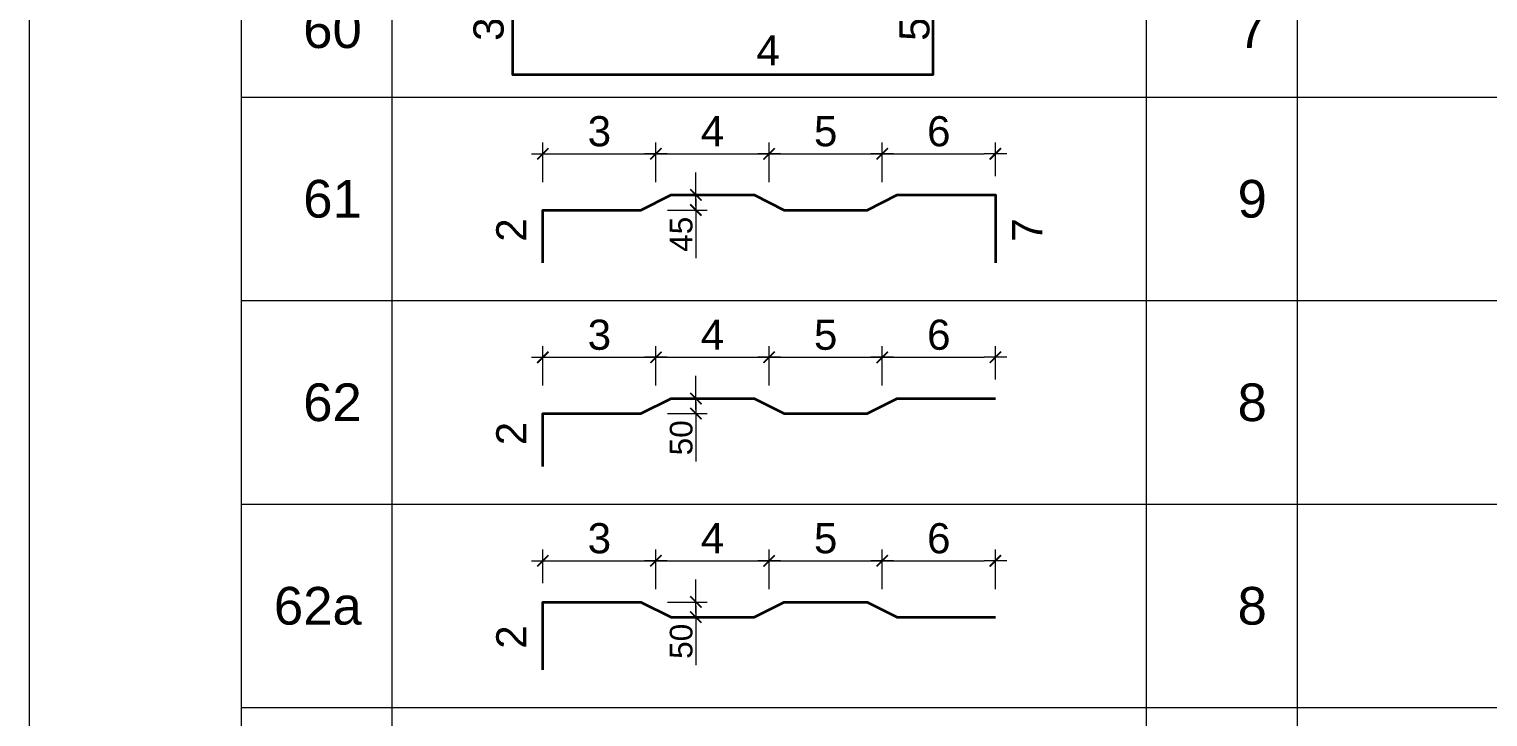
# Model space of a CAD drawing. Header units: millimetres. Extents: x -186788 to 266101, y -9748 to 236614.
# Drawn here: x -95432 to -90597, y 196128 to 198409 of the extents above; entities that cross this region are included whole.
import ezdxf
from ezdxf.enums import TextEntityAlignment as Align

# ---------------------------------------------------------------- set-up
doc = ezdxf.new("R2010")
doc.units = ezdxf.units.MM
doc.header["$MEASUREMENT"] = 0
doc.header["$PDMODE"] = 1
for name, color, linetype, lineweight in [('kata_net khung', 3, 'Continuous', 20), ('kata_text', 7, 'Continuous', 30), ('kata_thep chu', 1, 'Continuous', 35), ('NDC_S_DIM', 1, 'Continuous', 15), ('NDC_S_VN TEXT', 7, 'Continuous', 20)]:
    doc.layers.add(name, color=color, linetype=linetype, lineweight=lineweight)
doc.styles.add('ARIAL', font='arial.ttf', dxfattribs={"width": 0.8})
doc.styles.add('kata_text', font='arial.ttf', dxfattribs={"width": 0.8})
doc.dimstyles.new('kata_dim_50', dxfattribs={"dimscale": 50, "dimtxt": 2.5, "dimasz": 1.5, "dimexe": 1.5, "dimexo": 2.5, "dimtad": 1, "dimdec": 0, "dimzin": 0, "dimdsep": 46, "dimtxsty": 'kata_text', "dimblk": 'kata_block_ArchTick', "dimcen": 0.09, "dimdle": 1.2, "dimclrd": 8, "dimclre": 8, "dimclrt": 3, "dimadec": 0, "dimazin": 0, "dimtfac": 1, "dimtdec": 0, "dimtix": 1, "dimtofl": 0, "dimtmove": 0, "dimatfit": 3, "dimfxl": 0, "dimtolj": 1, "dimtzin": 0, "dimarcsym": 0})

# ---------------------------------------------------------------- blocks, each defined once
blk = doc.blocks.new('dang60')
at = {"layer": 'kata_net khung'}
for p, q in [((0, 0), (0, -900)), ((1405.3, 0), (1405.3, -900)), ((2405.3, 0), (2405.3, -900)), ((7405.3, 0), (7405.3, -900)), ((8405.3, 0), (8405.3, -900)), ((1405.3, -900), (17405.3, -900))]:
    blk.add_line(p, q, dxfattribs=at)
at = {"layer": 'kata_thep chu'}
blk.add_lwpolyline([(3955.3, -150), (3205.3, -150), (3205.3, -750), (5993.2, -750), (5993.2, -150), (7009.9, -150)], dxfattribs=at)
at = {"layer": 'kata_text', "style": 'kata_text'}
blk.add_attdef('003', text='', height=200, rotation=90, dxfattribs=at).set_placement((3205.3, -450), align=Align.BOTTOM_CENTER)
for tag, p in [('002', (3355.3, -225)), ('006', (6318.8, -225))]:
    blk.add_attdef(tag, text='', height=200, dxfattribs=at).set_placement(p, align=Align.TOP_LEFT)
blk.add_attdef('005', text='', height=200, rotation=90, dxfattribs=at).set_placement((5768.2, -450), align=Align.TOP_CENTER)
for tag, p in [('001', (2205.3, -450)), ('007', (8205.3, -450)), ('008', (10205.3, -450)), ('009', (11205.3, -450)), ('010', (12205.3, -450)), ('011', (13205.3, -449.7)), ('012', (15205.3, -450)), ('013', (17205.3, -450))]:
    blk.add_attdef(tag, text='', height=250, dxfattribs=at).set_placement(p, align=Align.MIDDLE_RIGHT)
blk.add_attdef('004', text='', height=200, dxfattribs=at).set_placement((4899.2, -750), align=Align.BOTTOM_CENTER)
blk = doc.blocks.new('kata_block_ArchTick')
at = {"color": 8}
blk.add_line((1, 0), (-1, 0), dxfattribs=at)
at = {"color": 8, "const_width": 0.15}
blk.add_lwpolyline([(-0.5, -0.5), (0.5, 0.5)], dxfattribs=at)
blk = doc.blocks.new('*D162')
at = {"color": 8, "lineweight": -2, "transparency": 16777216}
for p, q in [((3405.3, -564.3), (3405.3, -301.8)), ((3480.3, -376.8), (4080.3, -376.8)), ((4155.3, -564.3), (4155.3, -301.8))]:
    blk.add_line(p, q, dxfattribs=at)
at = {"layer": 'Defpoints', "color": 0, "transparency": 16777216}
for p in [(4155.3, -376.8), (3405.3, -750), (4155.3, -700)]:
    blk.add_point(p, dxfattribs=at)
at = {"color": 8, "lineweight": -2, "transparency": 16777216, "xscale": 75, "yscale": 75, "zscale": 75, "rotation": 180}
blk.add_blockref('kata_block_ArchTick', (3405.3, -376.8), dxfattribs=at)
at = {"color": 8, "lineweight": -2, "transparency": 16777216, "xscale": 75, "yscale": 75, "zscale": 75}
blk.add_blockref('kata_block_ArchTick', (4155.3, -376.8), dxfattribs=at)
blk = doc.blocks.new('*D163')
at = {"color": 8, "lineweight": -2, "transparency": 16777216}
for p, q in [((4155.3, -564.3), (4155.3, -301.8)), ((4230.3, -376.8), (4830.3, -376.8)), ((4905.3, -564.3), (4905.3, -301.8))]:
    blk.add_line(p, q, dxfattribs=at)
at = {"layer": 'Defpoints', "color": 0, "transparency": 16777216}
for p in [(4905.3, -376.8), (4155.3, -700), (4905.3, -700)]:
    blk.add_point(p, dxfattribs=at)
at = {"color": 8, "lineweight": -2, "transparency": 16777216, "xscale": 75, "yscale": 75, "zscale": 75, "rotation": 180}
blk.add_blockref('kata_block_ArchTick', (4155.3, -376.8), dxfattribs=at)
at = {"color": 8, "lineweight": -2, "transparency": 16777216, "xscale": 75, "yscale": 75, "zscale": 75}
blk.add_blockref('kata_block_ArchTick', (4905.3, -376.8), dxfattribs=at)
blk = doc.blocks.new('*D164')
at = {"color": 8, "lineweight": -2, "transparency": 16777216}
for p, q in [((4905.3, -564.3), (4905.3, -301.8)), ((4980.3, -376.8), (5580.3, -376.8)), ((5655.3, -564.3), (5655.3, -301.8))]:
    blk.add_line(p, q, dxfattribs=at)
at = {"layer": 'Defpoints', "color": 0, "transparency": 16777216}
for p in [(5655.3, -376.8), (4905.3, -700), (5655.3, -700)]:
    blk.add_point(p, dxfattribs=at)
at = {"color": 8, "lineweight": -2, "transparency": 16777216, "xscale": 75, "yscale": 75, "zscale": 75, "rotation": 180}
blk.add_blockref('kata_block_ArchTick', (4905.3, -376.8), dxfattribs=at)
at = {"color": 8, "lineweight": -2, "transparency": 16777216, "xscale": 75, "yscale": 75, "zscale": 75}
blk.add_blockref('kata_block_ArchTick', (5655.3, -376.8), dxfattribs=at)
blk = doc.blocks.new('*D165')
at = {"color": 8, "lineweight": -2, "transparency": 16777216}
for p, q in [((5655.3, -564.3), (5655.3, -301.8)), ((5730.3, -376.8), (6330.3, -376.8)), ((6405.3, -525), (6405.3, -301.8))]:
    blk.add_line(p, q, dxfattribs=at)
at = {"layer": 'Defpoints', "color": 0, "transparency": 16777216}
for p in [(6405.3, -376.8), (6405.3, -650), (5655.3, -700)]:
    blk.add_point(p, dxfattribs=at)
at = {"color": 8, "lineweight": -2, "transparency": 16777216, "xscale": 75, "yscale": 75, "zscale": 75, "rotation": 180}
blk.add_blockref('kata_block_ArchTick', (5655.3, -376.8), dxfattribs=at)
at = {"color": 8, "lineweight": -2, "transparency": 16777216, "xscale": 75, "yscale": 75, "zscale": 75}
blk.add_blockref('kata_block_ArchTick', (6405.3, -376.8), dxfattribs=at)
blk = doc.blocks.new('*D166')
at = {"color": 8, "lineweight": -2, "transparency": 16777216}
for p, q in [((4419.9, -575), (4419.9, -500)), ((4380.3, -650), (4494.9, -650)), ((4232.4, -750), (4494.9, -750)), ((4419.9, -825), (4419.9, -1068.1))]:
    blk.add_line(p, q, dxfattribs=at)
at = {"layer": 'Defpoints', "color": 0, "transparency": 16777216}
for p in [(4255.3, -650), (4055.3, -750), (4419.9, -750)]:
    blk.add_point(p, dxfattribs=at)
at = {"color": 8, "lineweight": -2, "transparency": 16777216, "xscale": 75, "yscale": 75, "zscale": 75}
for p, rotation in [((4419.9, -650), 270), ((4419.9, -750), 90)]:
    blk.add_blockref('kata_block_ArchTick', p, dxfattribs=dict(at, rotation=rotation))
blk = doc.blocks.new('*D170')
at = {"color": 8, "lineweight": -2, "transparency": 16777216}
for p, q in [((3405.3, -564.3), (3405.3, -301.8)), ((3480.3, -376.8), (4080.3, -376.8)), ((4155.3, -564.3), (4155.3, -301.8))]:
    blk.add_line(p, q, dxfattribs=at)
at = {"layer": 'Defpoints', "color": 0, "transparency": 16777216}
for p in [(4155.3, -376.8), (3405.3, -750), (4155.3, -700)]:
    blk.add_point(p, dxfattribs=at)
at = {"color": 8, "lineweight": -2, "transparency": 16777216, "xscale": 75, "yscale": 75, "zscale": 75, "rotation": 180}
blk.add_blockref('kata_block_ArchTick', (3405.3, -376.8), dxfattribs=at)
at = {"color": 8, "lineweight": -2, "transparency": 16777216, "xscale": 75, "yscale": 75, "zscale": 75}
blk.add_blockref('kata_block_ArchTick', (4155.3, -376.8), dxfattribs=at)
blk = doc.blocks.new('*D169')
at = {"color": 8, "lineweight": -2, "transparency": 16777216}
for p, q in [((4155.3, -564.3), (4155.3, -301.8)), ((4230.3, -376.8), (4830.3, -376.8)), ((4905.3, -564.3), (4905.3, -301.8))]:
    blk.add_line(p, q, dxfattribs=at)
at = {"layer": 'Defpoints', "color": 0, "transparency": 16777216}
for p in [(4905.3, -376.8), (4155.3, -700), (4905.3, -700)]:
    blk.add_point(p, dxfattribs=at)
at = {"color": 8, "lineweight": -2, "transparency": 16777216, "xscale": 75, "yscale": 75, "zscale": 75, "rotation": 180}
blk.add_blockref('kata_block_ArchTick', (4155.3, -376.8), dxfattribs=at)
at = {"color": 8, "lineweight": -2, "transparency": 16777216, "xscale": 75, "yscale": 75, "zscale": 75}
blk.add_blockref('kata_block_ArchTick', (4905.3, -376.8), dxfattribs=at)
blk = doc.blocks.new('*D168')
at = {"color": 8, "lineweight": -2, "transparency": 16777216}
for p, q in [((4905.3, -564.3), (4905.3, -301.8)), ((4980.3, -376.8), (5580.3, -376.8)), ((5655.3, -564.3), (5655.3, -301.8))]:
    blk.add_line(p, q, dxfattribs=at)
at = {"layer": 'Defpoints', "color": 0, "transparency": 16777216}
for p in [(5655.3, -376.8), (4905.3, -700), (5655.3, -700)]:
    blk.add_point(p, dxfattribs=at)
at = {"color": 8, "lineweight": -2, "transparency": 16777216, "xscale": 75, "yscale": 75, "zscale": 75, "rotation": 180}
blk.add_blockref('kata_block_ArchTick', (4905.3, -376.8), dxfattribs=at)
at = {"color": 8, "lineweight": -2, "transparency": 16777216, "xscale": 75, "yscale": 75, "zscale": 75}
blk.add_blockref('kata_block_ArchTick', (5655.3, -376.8), dxfattribs=at)
blk = doc.blocks.new('*D171')
at = {"color": 8, "lineweight": -2, "transparency": 16777216}
for p, q in [((5655.3, -564.3), (5655.3, -301.8)), ((5730.3, -376.8), (6330.3, -376.8)), ((6405.3, -525), (6405.3, -301.8))]:
    blk.add_line(p, q, dxfattribs=at)
at = {"layer": 'Defpoints', "color": 0, "transparency": 16777216}
for p in [(6405.3, -376.8), (6405.3, -650), (5655.3, -700)]:
    blk.add_point(p, dxfattribs=at)
at = {"color": 8, "lineweight": -2, "transparency": 16777216, "xscale": 75, "yscale": 75, "zscale": 75, "rotation": 180}
blk.add_blockref('kata_block_ArchTick', (5655.3, -376.8), dxfattribs=at)
at = {"color": 8, "lineweight": -2, "transparency": 16777216, "xscale": 75, "yscale": 75, "zscale": 75}
blk.add_blockref('kata_block_ArchTick', (6405.3, -376.8), dxfattribs=at)
blk = doc.blocks.new('*D172')
at = {"color": 8, "lineweight": -2, "transparency": 16777216}
for p, q in [((4419.9, -575), (4419.9, -500)), ((4380.3, -650), (4494.9, -650)), ((4232.4, -750), (4494.9, -750)), ((4419.9, -825), (4419.9, -1068.1))]:
    blk.add_line(p, q, dxfattribs=at)
at = {"layer": 'Defpoints', "color": 0, "transparency": 16777216}
for p in [(4255.3, -650), (4055.3, -750), (4419.9, -750)]:
    blk.add_point(p, dxfattribs=at)
at = {"color": 8, "lineweight": -2, "transparency": 16777216, "xscale": 75, "yscale": 75, "zscale": 75}
for p, rotation in [((4419.9, -650), 270), ((4419.9, -750), 90)]:
    blk.add_blockref('kata_block_ArchTick', p, dxfattribs=dict(at, rotation=rotation))
blk = doc.blocks.new('*D179')
at = {"color": 8, "lineweight": -2, "transparency": 16777216}
for p, q in [((3405.3, -525), (3405.3, -301.8)), ((3480.3, -376.8), (4080.3, -376.8)), ((4155.3, -564.3), (4155.3, -301.8))]:
    blk.add_line(p, q, dxfattribs=at)
at = {"layer": 'Defpoints', "color": 0, "transparency": 16777216}
for p in [(4155.3, -376.8), (3405.3, -650), (4155.3, -700)]:
    blk.add_point(p, dxfattribs=at)
at = {"color": 8, "lineweight": -2, "transparency": 16777216, "xscale": 75, "yscale": 75, "zscale": 75, "rotation": 180}
blk.add_blockref('kata_block_ArchTick', (3405.3, -376.8), dxfattribs=at)
at = {"color": 8, "lineweight": -2, "transparency": 16777216, "xscale": 75, "yscale": 75, "zscale": 75}
blk.add_blockref('kata_block_ArchTick', (4155.3, -376.8), dxfattribs=at)
blk = doc.blocks.new('*D175')
at = {"color": 8, "lineweight": -2, "transparency": 16777216}
for p, q in [((4155.3, -564.3), (4155.3, -301.8)), ((4230.3, -376.8), (4830.3, -376.8)), ((4905.3, -564.3), (4905.3, -301.8))]:
    blk.add_line(p, q, dxfattribs=at)
at = {"layer": 'Defpoints', "color": 0, "transparency": 16777216}
for p in [(4905.3, -376.8), (4155.3, -700), (4905.3, -700)]:
    blk.add_point(p, dxfattribs=at)
at = {"color": 8, "lineweight": -2, "transparency": 16777216, "xscale": 75, "yscale": 75, "zscale": 75, "rotation": 180}
blk.add_blockref('kata_block_ArchTick', (4155.3, -376.8), dxfattribs=at)
at = {"color": 8, "lineweight": -2, "transparency": 16777216, "xscale": 75, "yscale": 75, "zscale": 75}
blk.add_blockref('kata_block_ArchTick', (4905.3, -376.8), dxfattribs=at)
blk = doc.blocks.new('*D176')
at = {"color": 8, "lineweight": -2, "transparency": 16777216}
for p, q in [((4905.3, -564.3), (4905.3, -301.8)), ((4980.3, -376.8), (5580.3, -376.8)), ((5655.3, -564.3), (5655.3, -301.8))]:
    blk.add_line(p, q, dxfattribs=at)
at = {"layer": 'Defpoints', "color": 0, "transparency": 16777216}
for p in [(5655.3, -376.8), (4905.3, -700), (5655.3, -700)]:
    blk.add_point(p, dxfattribs=at)
at = {"color": 8, "lineweight": -2, "transparency": 16777216, "xscale": 75, "yscale": 75, "zscale": 75, "rotation": 180}
blk.add_blockref('kata_block_ArchTick', (4905.3, -376.8), dxfattribs=at)
at = {"color": 8, "lineweight": -2, "transparency": 16777216, "xscale": 75, "yscale": 75, "zscale": 75}
blk.add_blockref('kata_block_ArchTick', (5655.3, -376.8), dxfattribs=at)
blk = doc.blocks.new('*D177')
at = {"color": 8, "lineweight": -2, "transparency": 16777216}
for p, q in [((5655.3, -564.3), (5655.3, -301.8)), ((5730.3, -376.8), (6330.3, -376.8)), ((6405.3, -564.3), (6405.3, -301.8))]:
    blk.add_line(p, q, dxfattribs=at)
at = {"layer": 'Defpoints', "color": 0, "transparency": 16777216}
for p in [(6405.3, -376.8), (5655.3, -700), (6405.3, -750)]:
    blk.add_point(p, dxfattribs=at)
at = {"color": 8, "lineweight": -2, "transparency": 16777216, "xscale": 75, "yscale": 75, "zscale": 75, "rotation": 180}
blk.add_blockref('kata_block_ArchTick', (5655.3, -376.8), dxfattribs=at)
at = {"color": 8, "lineweight": -2, "transparency": 16777216, "xscale": 75, "yscale": 75, "zscale": 75}
blk.add_blockref('kata_block_ArchTick', (6405.3, -376.8), dxfattribs=at)
blk = doc.blocks.new('*D178')
at = {"color": 8, "lineweight": -2, "transparency": 16777216}
for p, q in [((4419.9, -575), (4419.9, -500)), ((4232.4, -650), (4494.9, -650)), ((4380.3, -750), (4494.9, -750)), ((4419.9, -825), (4419.9, -1068.1))]:
    blk.add_line(p, q, dxfattribs=at)
at = {"layer": 'Defpoints', "color": 0, "transparency": 16777216}
for p in [(4055.3, -650), (4255.3, -750), (4419.9, -750)]:
    blk.add_point(p, dxfattribs=at)
at = {"color": 8, "lineweight": -2, "transparency": 16777216, "xscale": 75, "yscale": 75, "zscale": 75}
for p, rotation in [((4419.9, -650), 270), ((4419.9, -750), 90)]:
    blk.add_blockref('kata_block_ArchTick', p, dxfattribs=dict(at, rotation=rotation))
blk = doc.blocks.new('dang63')
at = {"layer": 'kata_net khung'}
for p, q in [((0, 0), (0, -1350)), ((1405.3, 0), (1405.3, -1350)), ((2405.3, 0), (2405.3, -1350)), ((7405.3, 0), (7405.3, -1350)), ((8405.3, 0), (8405.3, -1350))]:
    blk.add_line(p, q, dxfattribs=at)
at = {"layer": 'kata_text', "style": 'kata_text'}
for tag, p in [('002', (3780.3, -226.8)), ('003', (4530.3, -226.8)), ('004', (5280.3, -226.8)), ('005', (6030.3, -226.8))]:
    blk.add_attdef(tag, text='', height=200, dxfattribs=at).set_placement(p, align=Align.MIDDLE_CENTER)
for tag, p in [('001', (2205.3, -675)), ('007', (8205.3, -675)), ('008', (10205.3, -675)), ('009', (11205.3, -675)), ('010', (12205.3, -675)), ('011', (13205.3, -674.7)), ('012', (15205.3, -675)), ('013', (17205.3, -675))]:
    blk.add_attdef(tag, text='', height=250, dxfattribs=at).set_placement(p, align=Align.MIDDLE_RIGHT)
blk.add_attdef('006', text='', height=150, rotation=90, dxfattribs=at).set_placement((4322.1, -794.3), align=Align.MIDDLE_RIGHT)
blk = doc.blocks.new('dang61')
at = {"layer": 'kata_net khung'}
for p, q in [((0, 0), (0, -1350)), ((1405.3, 0), (1405.3, -1350)), ((2405.3, 0), (2405.3, -1350)), ((7405.3, 0), (7405.3, -1350)), ((8405.3, 0), (8405.3, -1350)), ((1405.3, -1350), (17405.3, -1350))]:
    blk.add_line(p, q, dxfattribs=at)
at = {"layer": 'kata_thep chu'}
blk.add_lwpolyline([(3405.3, -1100), (3405.3, -750), (4055.3, -750), (4255.3, -650), (4805.3, -650), (5005.3, -750), (5555.3, -750), (5755.3, -650), (6405.3, -650), (6405.3, -1100)], dxfattribs=at)
at = {"layer": 'kata_text', "style": 'kata_text'}
for tag, p in [('003', (3780.3, -226.8)), ('004', (4530.3, -226.8)), ('005', (5280.3, -226.8)), ('006', (6030.3, -226.8))]:
    blk.add_attdef(tag, text='', height=200, dxfattribs=at).set_placement(p, align=Align.MIDDLE_CENTER)
for tag, p in [('001', (2205.3, -675)), ('009', (8205.3, -675)), ('010', (10205.3, -675)), ('011', (11205.3, -675)), ('012', (12205.3, -675)), ('013', (13205.3, -674.7)), ('014', (15205.3, -675)), ('015', (17205.3, -675))]:
    blk.add_attdef(tag, text='', height=250, dxfattribs=at).set_placement(p, align=Align.MIDDLE_RIGHT)
for tag, p in [('002', (3196.3, -882.7)), ('007', (6616.3, -882.7))]:
    blk.add_attdef(tag, text='', height=200, rotation=90, dxfattribs=at).set_placement(p, align=Align.MIDDLE_CENTER)
blk.add_attdef('008', text='', height=150, rotation=90, dxfattribs=at).set_placement((4322.1, -794.3), align=Align.MIDDLE_RIGHT)
dim = blk.add_linear_dim(base=(4155.3, -376.8), p1=(3405.3, -750), p2=(4155.3, -700), text=' ', dimstyle='kata_dim_50')
dim.commit()
dim.dimension.update_dxf_attribs({"geometry": '*D162', "text_midpoint": (3780.3, -376.8)})
for base, p1, p2, picture, middle in [((4905.3, -376.8), (4155.3, -700), (4905.3, -700), '*D163', (4530.3, -376.8)), ((5655.3, -376.8), (4905.3, -700), (5655.3, -700), '*D164', (5280.3, -376.8)), ((6405.3, -376.8), (5655.3, -700), (6405.3, -650), '*D165', (6030.3, -376.8))]:
    dim = blk.add_linear_dim(base=base, p1=p1, p2=p2, text=' ', dimstyle='kata_dim_50', override={"dimtmove": 1})
    dim.commit()
    dim.dimension.update_dxf_attribs({"geometry": picture, "text_midpoint": middle})
dim = blk.add_linear_dim(base=(4419.9, -750), p1=(4255.3, -650), p2=(4055.3, -750), angle=90, text=' ', dimstyle='kata_dim_50')
dim.commit()
dim.dimension.update_dxf_attribs({"geometry": '*D166', "text_midpoint": (4419.9, -1036.8), "dimtype": 128})
blk = doc.blocks.new('dang62')
at = {"layer": 'kata_net khung'}
for p, q in [((0, 0), (0, -1350)), ((1405.3, 0), (1405.3, -1350)), ((2405.3, 0), (2405.3, -1350)), ((7405.3, 0), (7405.3, -1350)), ((8405.3, 0), (8405.3, -1350)), ((1405.3, -1350), (17405.3, -1350))]:
    blk.add_line(p, q, dxfattribs=at)
at = {"layer": 'kata_thep chu'}
blk.add_lwpolyline([(3405.3, -1100), (3405.3, -750), (4055.3, -750), (4255.3, -650), (4805.3, -650), (5005.3, -750), (5555.3, -750), (5755.3, -650), (6405.3, -650)], dxfattribs=at)
at = {"layer": 'kata_text', "style": 'kata_text'}
for tag, p in [('003', (3780.3, -226.8)), ('004', (4530.3, -226.8)), ('005', (5280.3, -226.8)), ('006', (6030.3, -226.8))]:
    blk.add_attdef(tag, text='', height=200, dxfattribs=at).set_placement(p, align=Align.MIDDLE_CENTER)
for tag, p in [('001', (2205.3, -675)), ('008', (8205.3, -675)), ('009', (10205.3, -675)), ('010', (11205.3, -675)), ('011', (12205.3, -675)), ('012', (13205.3, -674.7)), ('013', (15205.3, -675)), ('014', (17205.3, -675))]:
    blk.add_attdef(tag, text='', height=250, dxfattribs=at).set_placement(p, align=Align.MIDDLE_RIGHT)
blk.add_attdef('002', text='', height=200, rotation=90, dxfattribs=at).set_placement((3196.3, -882.7), align=Align.MIDDLE_CENTER)
blk.add_attdef('007', text='', height=150, rotation=90, dxfattribs=at).set_placement((4322.1, -794.3), align=Align.MIDDLE_RIGHT)
dim = blk.add_linear_dim(base=(4155.3, -376.8), p1=(3405.3, -750), p2=(4155.3, -700), text=' ', dimstyle='kata_dim_50')
dim.commit()
dim.dimension.update_dxf_attribs({"geometry": '*D170', "text_midpoint": (3780.3, -376.8)})
for base, p1, p2, picture, middle in [((4905.3, -376.8), (4155.3, -700), (4905.3, -700), '*D169', (4530.3, -376.8)), ((5655.3, -376.8), (4905.3, -700), (5655.3, -700), '*D168', (5280.3, -376.8)), ((6405.3, -376.8), (5655.3, -700), (6405.3, -650), '*D171', (6030.3, -376.8))]:
    dim = blk.add_linear_dim(base=base, p1=p1, p2=p2, text=' ', dimstyle='kata_dim_50', override={"dimtmove": 1})
    dim.commit()
    dim.dimension.update_dxf_attribs({"geometry": picture, "text_midpoint": middle})
dim = blk.add_linear_dim(base=(4419.9, -750), p1=(4255.3, -650), p2=(4055.3, -750), angle=90, text=' ', dimstyle='kata_dim_50')
dim.commit()
dim.dimension.update_dxf_attribs({"geometry": '*D172', "text_midpoint": (4419.9, -1036.8), "dimtype": 128})
blk = doc.blocks.new('dang62a')
at = {"layer": 'kata_net khung'}
for p, q in [((0, 0), (0, -1350)), ((1405.3, 0), (1405.3, -1350)), ((2405.3, 0), (2405.3, -1350)), ((7405.3, 0), (7405.3, -1350)), ((8405.3, 0), (8405.3, -1350)), ((1405.3, -1350), (17405.3, -1350))]:
    blk.add_line(p, q, dxfattribs=at)
at = {"layer": 'kata_thep chu'}
blk.add_lwpolyline([(3405.3, -1100), (3405.3, -650), (4055.3, -650), (4255.3, -750), (4805.3, -750), (5005.3, -650), (5555.3, -650), (5755.3, -750), (6405.3, -750)], dxfattribs=at)
at = {"layer": 'kata_text', "style": 'kata_text'}
for tag, p in [('003', (3780.3, -226.8)), ('004', (4530.3, -226.8)), ('005', (5280.3, -226.8)), ('006', (6030.3, -226.8))]:
    blk.add_attdef(tag, text='', height=200, dxfattribs=at).set_placement(p, align=Align.MIDDLE_CENTER)
for tag, p in [('001', (2205.3, -675)), ('008', (8205.3, -675)), ('009', (10205.3, -675)), ('010', (11205.3, -675)), ('011', (12205.3, -675)), ('012', (13205.3, -674.7)), ('013', (15205.3, -675)), ('014', (17205.3, -675))]:
    blk.add_attdef(tag, text='', height=250, dxfattribs=at).set_placement(p, align=Align.MIDDLE_RIGHT)
blk.add_attdef('002', text='', height=200, rotation=90, dxfattribs=at).set_placement((3196.3, -882.7), align=Align.MIDDLE_CENTER)
blk.add_attdef('007', text='', height=150, rotation=90, dxfattribs=at).set_placement((4322.1, -794.3), align=Align.MIDDLE_RIGHT)
dim = blk.add_linear_dim(base=(4155.3, -376.8), p1=(3405.3, -650), p2=(4155.3, -700), text=' ', dimstyle='kata_dim_50')
dim.commit()
dim.dimension.update_dxf_attribs({"geometry": '*D179', "text_midpoint": (3780.3, -376.8)})
for base, p1, p2, picture, middle in [((4905.3, -376.8), (4155.3, -700), (4905.3, -700), '*D175', (4530.3, -376.8)), ((5655.3, -376.8), (4905.3, -700), (5655.3, -700), '*D176', (5280.3, -376.8)), ((6405.3, -376.8), (5655.3, -700), (6405.3, -750), '*D177', (6030.3, -376.8))]:
    dim = blk.add_linear_dim(base=base, p1=p1, p2=p2, text=' ', dimstyle='kata_dim_50', override={"dimtmove": 1})
    dim.commit()
    dim.dimension.update_dxf_attribs({"geometry": picture, "text_midpoint": middle})
dim = blk.add_linear_dim(base=(4419.9, -750), p1=(4055.3, -650), p2=(4255.3, -750), angle=90, text=' ', dimstyle='kata_dim_50')
dim.commit()
dim.dimension.update_dxf_attribs({"geometry": '*D178', "text_midpoint": (4419.9, -1036.8), "dimtype": 128})
blk = doc.blocks.new('NDC_S_ISO_A1_B3CC1')
at = {"layer": 'NDC_S_DIM'}
ref = blk.add_blockref('dang60', (-91274.8, 61461.5), dxfattribs=dict(at, xscale=0.5, yscale=0.5, zscale=0.5))
ref.add_attrib('001', '60', dxfattribs={"layer": 'NDC_S_VN TEXT', "height": 125, "style": 'ARIAL'}).set_placement((-90172.2, 61236.5), align=Align.MIDDLE_RIGHT)
ref.add_attrib('003', '3', dxfattribs={"layer": 'NDC_S_VN TEXT', "height": 100, "rotation": 90, "style": 'ARIAL'}).set_placement((-89672.2, 61236.5), align=Align.BOTTOM_CENTER)
ref.add_attrib('004', '4', dxfattribs={"layer": 'NDC_S_VN TEXT', "height": 100, "style": 'ARIAL'}).set_placement((-88825.2, 61086.5), align=Align.BOTTOM_CENTER)
ref.add_attrib('005', '5', dxfattribs={"layer": 'NDC_S_VN TEXT', "height": 100, "rotation": 90, "style": 'ARIAL'}).set_placement((-88390.7, 61236.5), align=Align.TOP_CENTER)
ref.add_attrib('007', '7', dxfattribs={"layer": 'NDC_S_VN TEXT', "height": 125, "style": 'ARIAL'}).set_placement((-87172.2, 61236.5), align=Align.MIDDLE_RIGHT)
ref = blk.add_blockref('dang61', (-91274.8, 61011.5), dxfattribs=dict(at, xscale=0.5, yscale=0.5, zscale=0.5))
ref.add_attrib('001', '61', dxfattribs={"layer": 'NDC_S_VN TEXT', "height": 125, "style": 'ARIAL'}).set_placement((-90172.2, 60674), align=Align.MIDDLE_RIGHT)
ref.add_attrib('002', '2', dxfattribs={"layer": 'NDC_S_VN TEXT', "height": 100, "rotation": 90, "style": 'ARIAL'}).set_placement((-89676.7, 60570.2), align=Align.MIDDLE_CENTER)
ref.add_attrib('003', '3', dxfattribs={"layer": 'NDC_S_VN TEXT', "height": 100, "style": 'ARIAL'}).set_placement((-89384.7, 60898.1), align=Align.MIDDLE_CENTER)
ref.add_attrib('004', '4', dxfattribs={"layer": 'NDC_S_VN TEXT', "height": 100, "style": 'ARIAL'}).set_placement((-89009.7, 60898.1), align=Align.MIDDLE_CENTER)
ref.add_attrib('005', '5', dxfattribs={"layer": 'NDC_S_VN TEXT', "height": 100, "style": 'ARIAL'}).set_placement((-88634.7, 60898.1), align=Align.MIDDLE_CENTER)
ref.add_attrib('006', '6', dxfattribs={"layer": 'NDC_S_VN TEXT', "height": 100, "style": 'ARIAL'}).set_placement((-88259.7, 60898.1), align=Align.MIDDLE_CENTER)
ref.add_attrib('007', '7', dxfattribs={"layer": 'NDC_S_VN TEXT', "height": 100, "rotation": 90, "style": 'ARIAL'}).set_placement((-87966.7, 60570.2), align=Align.MIDDLE_CENTER)
ref.add_attrib('008', '45', dxfattribs={"layer": 'NDC_S_VN TEXT', "height": 75, "rotation": 90, "style": 'ARIAL'}).set_placement((-89113.8, 60614.4), align=Align.MIDDLE_RIGHT)
ref.add_attrib('009', '9', dxfattribs={"layer": 'NDC_S_VN TEXT', "height": 125, "style": 'ARIAL'}).set_placement((-87172.2, 60674), align=Align.MIDDLE_RIGHT)
ref = blk.add_blockref('dang62', (-91274.8, 60336.5), dxfattribs=dict(at, xscale=0.5, yscale=0.5, zscale=0.5))
ref.add_attrib('001', '62', dxfattribs={"layer": 'NDC_S_VN TEXT', "height": 125, "style": 'ARIAL'}).set_placement((-90172.2, 59999), align=Align.MIDDLE_RIGHT)
ref.add_attrib('002', '2', dxfattribs={"layer": 'NDC_S_VN TEXT', "height": 100, "rotation": 90, "style": 'ARIAL'}).set_placement((-89676.7, 59895.2), align=Align.MIDDLE_CENTER)
ref.add_attrib('003', '3', dxfattribs={"layer": 'NDC_S_VN TEXT', "height": 100, "style": 'ARIAL'}).set_placement((-89384.7, 60223.1), align=Align.MIDDLE_CENTER)
ref.add_attrib('004', '4', dxfattribs={"layer": 'NDC_S_VN TEXT', "height": 100, "style": 'ARIAL'}).set_placement((-89009.7, 60223.1), align=Align.MIDDLE_CENTER)
ref.add_attrib('005', '5', dxfattribs={"layer": 'NDC_S_VN TEXT', "height": 100, "style": 'ARIAL'}).set_placement((-88634.7, 60223.1), align=Align.MIDDLE_CENTER)
ref.add_attrib('006', '6', dxfattribs={"layer": 'NDC_S_VN TEXT', "height": 100, "style": 'ARIAL'}).set_placement((-88259.7, 60223.1), align=Align.MIDDLE_CENTER)
ref.add_attrib('007', '50', dxfattribs={"layer": 'NDC_S_VN TEXT', "height": 75, "rotation": 90, "style": 'ARIAL'}).set_placement((-89113.8, 59939.4), align=Align.MIDDLE_RIGHT)
ref.add_attrib('008', '8', dxfattribs={"layer": 'NDC_S_VN TEXT', "height": 125, "style": 'ARIAL'}).set_placement((-87172.2, 59999), align=Align.MIDDLE_RIGHT)
ref = blk.add_blockref('dang62a', (-91274.8, 59661.5), dxfattribs=dict(at, xscale=0.5, yscale=0.5, zscale=0.5))
ref.add_attrib('001', '62a', dxfattribs={"layer": 'NDC_S_VN TEXT', "height": 125, "style": 'ARIAL'}).set_placement((-90172.2, 59324), align=Align.MIDDLE_RIGHT)
ref.add_attrib('002', '2', dxfattribs={"layer": 'NDC_S_VN TEXT', "height": 100, "rotation": 90, "style": 'ARIAL'}).set_placement((-89676.7, 59220.2), align=Align.MIDDLE_CENTER)
ref.add_attrib('003', '3', dxfattribs={"layer": 'NDC_S_VN TEXT', "height": 100, "style": 'ARIAL'}).set_placement((-89384.7, 59548.1), align=Align.MIDDLE_CENTER)
ref.add_attrib('004', '4', dxfattribs={"layer": 'NDC_S_VN TEXT', "height": 100, "style": 'ARIAL'}).set_placement((-89009.7, 59548.1), align=Align.MIDDLE_CENTER)
ref.add_attrib('005', '5', dxfattribs={"layer": 'NDC_S_VN TEXT', "height": 100, "style": 'ARIAL'}).set_placement((-88634.7, 59548.1), align=Align.MIDDLE_CENTER)
ref.add_attrib('006', '6', dxfattribs={"layer": 'NDC_S_VN TEXT', "height": 100, "style": 'ARIAL'}).set_placement((-88259.7, 59548.1), align=Align.MIDDLE_CENTER)
ref.add_attrib('007', '50', dxfattribs={"layer": 'NDC_S_VN TEXT', "height": 75, "rotation": 90, "style": 'ARIAL'}).set_placement((-89113.8, 59264.4), align=Align.MIDDLE_RIGHT)
ref.add_attrib('008', '8', dxfattribs={"layer": 'NDC_S_VN TEXT', "height": 125, "style": 'ARIAL'}).set_placement((-87172.2, 59324), align=Align.MIDDLE_RIGHT)
at = {"layer": 'NDC_S_DIM', "xscale": 0.5, "yscale": 0.5, "zscale": 0.5}
blk.add_blockref('dang63', (-91274.8, 58986.5), dxfattribs=at)

msp = doc.modelspace()

# ---------------------------------------------------------------- block references
msp.add_blockref('NDC_S_ISO_A1_B3CC1', (-4157.6, 137172.4))

doc.saveas('drawing.dxf')
